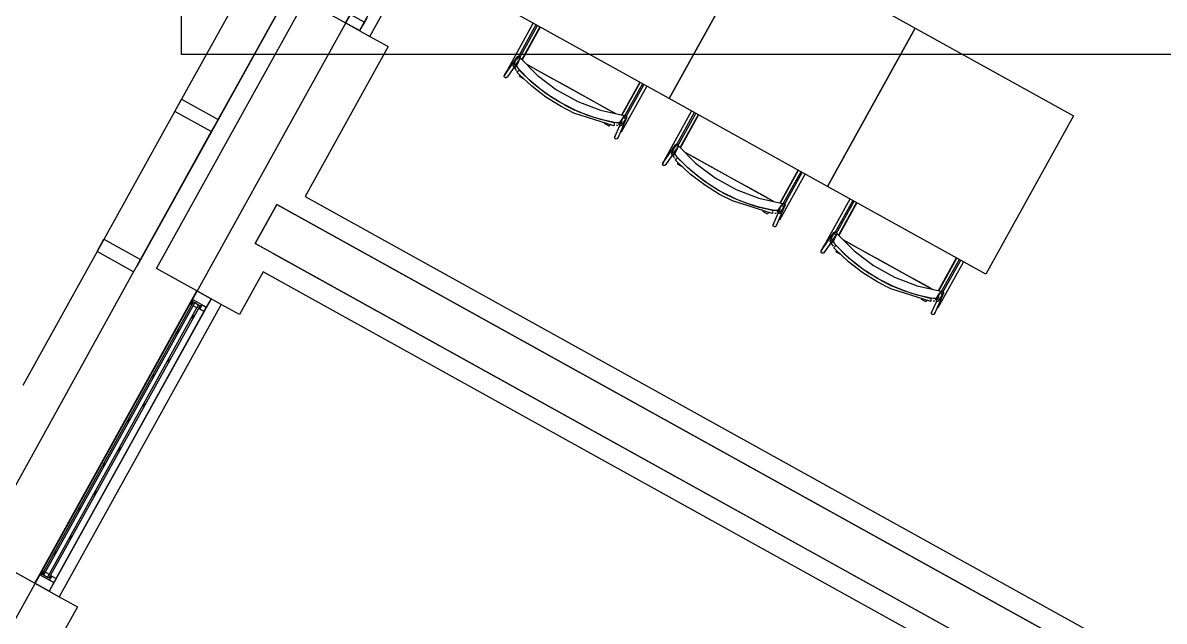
# Model space of a CAD drawing. Header units: metres. Extents: x 3.2 to 22.3, y 0.7 to 22.8.
# Drawn here: x 5.076 to 6.69, y 10.149 to 10.994 of the extents above; entities that cross this region are included whole.
import ezdxf

# ---------------------------------------------------------------- set-up
doc = ezdxf.new("R2010")
doc.units = ezdxf.units.M
for name, color, linetype in [('ARREDI', 9, 'Continuous'), ('INFISSI_VETRATE', 4, 'Continuous'), ('PARETI_STRUTTURE', 7, 'Continuous'), ('WAYFINDING_RIQUADRI', 7, 'Continuous')]:
    doc.layers.add(name, color=color, linetype=linetype)

msp = doc.modelspace()

# ---------------------------------------------------------------- linework, layer by layer
at = {"layer": 'ARREDI'}
for points in [[(5.8901, 11.235), (6.1139, 11.111), (5.9898, 10.8871), (5.766, 11.0112)], [(6.1139, 11.111), (6.3378, 10.9869), (6.2137, 10.763), (5.9898, 10.8871)], [(5.4573, 11.0471), (5.4577, 11.0469), (5.3479, 10.8489), (5.3476, 10.8491)], [(5.5592, 10.9953), (5.5524, 10.9832), (5.5325, 10.9942), (5.5426, 11.0126), (5.5438, 11.0119), (5.5403, 11.0057)], [(6.3378, 10.9869), (6.5616, 10.8628), (6.4375, 10.6389), (6.2137, 10.763)], [(5.9262, 10.8632), (5.9258, 10.8602)], [(5.3476, 10.8491), (5.3479, 10.8489), (5.2381, 10.6509), (5.2378, 10.6511)], [(6.1501, 10.7391), (6.1497, 10.7361)], [(5.3357, 10.5922), (5.3169, 10.6026), (5.3135, 10.5964), (5.3123, 10.5971), (5.3225, 10.6154), (5.3424, 10.6044)], [(6.3739, 10.615), (6.3735, 10.612)], [(5.3155, 10.6001), (5.3169, 10.5994), (5.315, 10.5959), (5.3136, 10.5967)], [(5.3169, 10.5945), (5.3194, 10.599), (5.3249, 10.5959), (5.3225, 10.5915)], [(5.3247, 10.5906), (5.3262, 10.5934), (5.328, 10.5925), (5.3264, 10.5896)], [(5.3357, 10.5922), (5.3324, 10.5863), (5.3264, 10.5896), (5.3297, 10.5956)], [(5.1201, 10.2032), (5.1134, 10.1911), (5.0934, 10.2022), (5.1035, 10.2205), (5.1047, 10.2199), (5.1013, 10.2137)], [(5.1027, 10.2162), (5.1046, 10.2196), (5.106, 10.2188), (5.1041, 10.2154)], [(5.1082, 10.2179), (5.1137, 10.2149), (5.1112, 10.2104), (5.1057, 10.2135)], [(5.1201, 10.2032), (5.114, 10.2066), (5.1173, 10.2125), (5.1234, 10.2092)], [(5.1156, 10.2135), (5.1173, 10.2125), (5.1157, 10.2097), (5.1141, 10.2106)]]:
    msp.add_lwpolyline(points, close=True, dxfattribs=at)
for points in [[(5.807, 10.9885), (5.7815, 10.9424)], [(5.7723, 10.9327), (5.774, 10.9367), (5.7747, 10.9382)], [(5.7757, 10.9429), (5.7751, 10.9434), (5.7747, 10.944), (5.7746, 10.9448), (5.7748, 10.9455), (5.775, 10.9459), (5.775, 10.946), (5.7751, 10.9462), (5.7757, 10.9466), (5.7764, 10.9468)], [(5.7784, 10.9276), (5.7768, 10.9295), (5.7755, 10.9314), (5.7747, 10.9329), (5.7746, 10.9337), (5.777, 10.9392), (5.7794, 10.9446), (5.8035, 10.9202), (5.8308, 10.8995), (5.8608, 10.8829), (5.8928, 10.8707), (5.9262, 10.8632), (5.9229, 10.8583), (5.9196, 10.8534)], [(5.7758, 10.9405), (5.7754, 10.9396)], [(5.7764, 10.9469), (5.7772, 10.9468), (5.7779, 10.9466), (5.7784, 10.9461), (5.7788, 10.9454), (5.7789, 10.9447), (5.7788, 10.9439)], [(5.7794, 10.9445), (5.7777, 10.9431)], [(5.7617, 10.9284), (5.7617, 10.9284), (5.7617, 10.9284), (5.762, 10.9282), (5.7624, 10.928)], [(5.763, 10.9277), (5.7624, 10.928)], [(5.7713, 10.9315), (5.7706, 10.9318), (5.77, 10.9323), (5.7696, 10.9329), (5.7695, 10.9337), (5.7695, 10.9337), (5.7697, 10.9344), (5.7697, 10.9345), (5.77, 10.935), (5.7706, 10.9355), (5.7713, 10.9357)], [(5.7713, 10.9357), (5.7721, 10.9357), (5.7728, 10.9354), (5.7734, 10.9349), (5.7737, 10.9343), (5.7739, 10.9336), (5.7739, 10.9336), (5.7737, 10.9329), (5.7737, 10.9327), (5.7733, 10.9322), (5.7728, 10.9318), (5.772, 10.9315)], [(5.7725, 10.929), (5.7717, 10.9304)], [(5.7718, 10.9304), (5.7725, 10.9289)], [(5.773, 10.9282), (5.7738, 10.927)], [(5.7738, 10.9271), (5.773, 10.9281)], [(5.7784, 10.9276), (5.7767, 10.9296), (5.7754, 10.9314), (5.7747, 10.9329), (5.7746, 10.9338)], [(5.7747, 10.926), (5.7754, 10.9252)], [(5.7747, 10.9246), (5.7748, 10.9247)], [(5.777, 10.9266), (5.7764, 10.9261), (5.7759, 10.9256), (5.775, 10.9249), (5.7748, 10.9247)], [(5.777, 10.9266), (5.7774, 10.9271), (5.7778, 10.9274), (5.7779, 10.9275)], [(5.8369, 10.881), (5.8227, 10.8897), (5.8069, 10.9011), (5.7921, 10.9138), (5.7784, 10.9276)], [(5.8369, 10.881), (5.8227, 10.8896), (5.8069, 10.9011), (5.7922, 10.9137), (5.7785, 10.9275)], [(5.9141, 10.8659), (5.9015, 10.8729), (5.8814, 10.884), (5.8612, 10.8952), (5.841, 10.9064), (5.8208, 10.9176), (5.8007, 10.9288), (5.7882, 10.9357)], [(5.7882, 10.9357), (5.9141, 10.8659)], [(5.7593, 10.9166), (5.7586, 10.9166), (5.7579, 10.9169), (5.7573, 10.9174), (5.7569, 10.9181), (5.7568, 10.9188), (5.7569, 10.9195), (5.7572, 10.92), (5.7572, 10.92), (5.7573, 10.9202), (5.7579, 10.9206), (5.7586, 10.9209)], [(5.7611, 10.9187), (5.761, 10.918), (5.7607, 10.9175), (5.7607, 10.9175), (5.7606, 10.9173), (5.76, 10.9169), (5.7593, 10.9166)], [(5.7789, 10.9206), (5.7785, 10.92), (5.7782, 10.9194), (5.7779, 10.919), (5.7778, 10.9187)], [(5.9236, 10.8643), (5.9488, 10.9099)], [(5.8564, 10.8709), (5.8424, 10.878)], [(5.8424, 10.878), (5.8564, 10.8709)], [(5.9123, 10.8533), (5.8933, 10.8577), (5.8748, 10.8635), (5.857, 10.8707)], [(5.9124, 10.8533), (5.8934, 10.8576), (5.8748, 10.8635), (5.857, 10.8707)], [(5.926, 10.8623), (5.9266, 10.8628), (5.9273, 10.8631), (5.928, 10.8631), (5.9287, 10.8629), (5.9293, 10.8625), (5.9298, 10.8619)], [(5.9298, 10.8619), (5.9299, 10.8611), (5.9298, 10.8604), (5.9298, 10.8602), (5.9298, 10.8601), (5.9295, 10.8597), (5.929, 10.8592), (5.9283, 10.8589), (5.9275, 10.8589), (5.9268, 10.8591)], [(6.0309, 10.8644), (6.0054, 10.8184)], [(5.9052, 10.8481), (5.9053, 10.8484), (5.9055, 10.8488), (5.9059, 10.8494), (5.9062, 10.85)], [(5.9122, 10.8509), (5.9121, 10.8501), (5.912, 10.8495), (5.9119, 10.849), (5.9118, 10.8487), (5.9118, 10.8487), (5.9118, 10.8487), (5.9119, 10.8489)], [(5.9123, 10.8516), (5.9124, 10.8522), (5.9125, 10.8527), (5.9125, 10.8529)], [(5.9196, 10.8534), (5.9188, 10.853), (5.9171, 10.8529), (5.9148, 10.853), (5.9124, 10.8533)], [(5.9196, 10.8534), (5.9189, 10.853), (5.9172, 10.8528), (5.915, 10.853), (5.9124, 10.8533)], [(5.9175, 10.8491), (5.9166, 10.849), (5.9154, 10.8491)], [(5.9167, 10.849), (5.9154, 10.8491)], [(5.9189, 10.8507), (5.919, 10.8515), (5.9192, 10.852), (5.9193, 10.8521), (5.9198, 10.8526), (5.9198, 10.8526), (5.9205, 10.8529), (5.9213, 10.8529), (5.922, 10.8527), (5.9226, 10.8523), (5.923, 10.8516)], [(5.9232, 10.8556), (5.9224, 10.8544), (5.9191, 10.8495)], [(5.923, 10.8516), (5.9232, 10.8509), (5.9231, 10.8502), (5.9228, 10.8496), (5.9228, 10.8495), (5.9223, 10.849), (5.9222, 10.849), (5.9215, 10.8487), (5.9208, 10.8487), (5.9201, 10.8489), (5.9195, 10.8494)], [(5.9132, 10.8313), (5.913, 10.832), (5.9131, 10.8328), (5.9132, 10.833), (5.9132, 10.833), (5.9134, 10.8334), (5.914, 10.834)], [(5.9172, 10.833), (5.9173, 10.8323), (5.9172, 10.8315), (5.9172, 10.8313), (5.9172, 10.8313), (5.9169, 10.8309), (5.9164, 10.8304), (5.9157, 10.8301), (5.9149, 10.83), (5.9142, 10.8302), (5.9136, 10.8307), (5.9132, 10.8313)], [(5.9212, 10.84), (5.9206, 10.8403)], [(5.9219, 10.8396), (5.9216, 10.8397), (5.9212, 10.84)], [(5.9219, 10.8396), (5.9219, 10.8396)], [(5.9951, 10.8075), (5.9944, 10.8077), (5.9939, 10.8082), (5.9935, 10.8089), (5.9934, 10.8096), (5.9934, 10.8096), (5.9935, 10.8103), (5.9936, 10.8104), (5.9939, 10.8109), (5.9945, 10.8114), (5.9952, 10.8116)], [(5.9952, 10.8116), (5.9959, 10.8116), (5.9966, 10.8113), (5.9972, 10.8108), (5.9976, 10.8102), (5.9977, 10.8095), (5.9977, 10.8095), (5.9976, 10.8088), (5.9975, 10.8086), (5.9972, 10.8081), (5.9966, 10.8077), (5.9959, 10.8074)], [(5.9961, 10.8087), (5.9979, 10.8126), (5.9986, 10.8141)], [(5.9995, 10.8188), (5.9989, 10.8193), (5.9986, 10.82), (5.9984, 10.8207), (5.9986, 10.8214), (5.9988, 10.8219), (5.9988, 10.8219), (5.999, 10.8221), (5.9996, 10.8225), (6.0003, 10.8228)], [(6.0022, 10.8035), (6.0006, 10.8054), (5.9993, 10.8073), (5.9986, 10.8088), (5.9984, 10.8097), (6.0009, 10.8151), (6.0033, 10.8205), (6.0273, 10.7961), (6.0547, 10.7754), (6.0846, 10.7588), (6.1167, 10.7466), (6.15, 10.7391), (6.1468, 10.7342), (6.1435, 10.7293)], [(6.0022, 10.8035), (6.0006, 10.8055), (5.9993, 10.8074), (5.9985, 10.8088), (5.9984, 10.8097)], [(5.9996, 10.8164), (5.9992, 10.8155)], [(6.0003, 10.8228), (6.001, 10.8228), (6.0017, 10.8225), (6.0023, 10.822), (6.0026, 10.8213), (6.0028, 10.8206), (6.0027, 10.8203)], [(6.0031, 10.8203), (6.0015, 10.819)], [(6.012, 10.8116), (6.0245, 10.8047), (6.0447, 10.7935), (6.0649, 10.7823), (6.0851, 10.7711), (6.1045, 10.7604)], [(6.012, 10.8116), (6.1379, 10.7418)], [(5.9831, 10.7925), (5.9824, 10.7926), (5.9817, 10.7928), (5.9811, 10.7933), (5.9808, 10.794), (5.9806, 10.7947), (5.9808, 10.7955), (5.981, 10.7959), (5.981, 10.7959), (5.9812, 10.7961), (5.9818, 10.7966), (5.9825, 10.7968)], [(5.985, 10.7946), (5.9848, 10.7939), (5.9846, 10.7935), (5.9846, 10.7934), (5.9844, 10.7932), (5.9839, 10.7928), (5.9831, 10.7925)], [(5.9855, 10.8043), (5.9855, 10.8043), (5.9855, 10.8043), (5.9858, 10.8041), (5.9862, 10.8039)], [(5.9868, 10.8036), (5.9863, 10.8039)], [(5.9956, 10.8063), (5.9964, 10.8048)], [(5.9963, 10.8049), (5.9956, 10.8063)], [(5.9969, 10.8041), (5.9977, 10.8029)], [(5.9976, 10.803), (5.9969, 10.8041)], [(5.9985, 10.8019), (5.9992, 10.8011)], [(6.0008, 10.8025), (6.0003, 10.802), (5.9997, 10.8015), (5.9992, 10.8011), (5.9988, 10.8008), (5.9986, 10.8006)], [(5.9986, 10.8006), (5.9986, 10.8006)], [(6.0008, 10.8025), (6.0013, 10.803), (6.0016, 10.8033), (6.0018, 10.8034)], [(6.0027, 10.7965), (6.0023, 10.7959), (6.002, 10.7953), (6.0018, 10.7949), (6.0017, 10.7947)], [(6.0608, 10.7569), (6.0465, 10.7656), (6.0307, 10.777), (6.0159, 10.7897), (6.0022, 10.8035)], [(6.0608, 10.7569), (6.0465, 10.7656), (6.0308, 10.777), (6.016, 10.7896), (6.0023, 10.8034)], [(6.1471, 10.7398), (6.1727, 10.7858)], [(6.1053, 10.7599), (6.1254, 10.7488), (6.1379, 10.7418)], [(6.0802, 10.7469), (6.0657, 10.7542)], [(6.0657, 10.7542), (6.0803, 10.7468)], [(6.1361, 10.7293), (6.1172, 10.7336), (6.0986, 10.7394), (6.0808, 10.7466)], [(6.1363, 10.7292), (6.1173, 10.7335), (6.0987, 10.7394), (6.0809, 10.7466)], [(6.1362, 10.7275), (6.1363, 10.7281), (6.1363, 10.7286), (6.1364, 10.7288)], [(6.1435, 10.7293), (6.1427, 10.7289), (6.141, 10.7288), (6.1387, 10.7289), (6.1363, 10.7292)], [(6.1435, 10.7293), (6.1427, 10.7289), (6.1411, 10.7288), (6.1388, 10.7289), (6.1363, 10.7292)], [(6.1427, 10.7267), (6.1428, 10.7274), (6.1431, 10.7279), (6.1432, 10.7281), (6.1437, 10.7286), (6.1437, 10.7286), (6.1444, 10.7288), (6.1451, 10.7289), (6.1458, 10.7286), (6.1464, 10.7282), (6.1468, 10.7276)], [(6.147, 10.7316), (6.1462, 10.7304), (6.1429, 10.7254)], [(6.1468, 10.7275), (6.147, 10.7268), (6.1469, 10.7261), (6.1467, 10.7256), (6.1466, 10.7254), (6.1461, 10.725), (6.1461, 10.7249), (6.1454, 10.7247), (6.1447, 10.7246), (6.1439, 10.7249), (6.1433, 10.7253)], [(6.1499, 10.7382), (6.1504, 10.7387), (6.1511, 10.739), (6.1519, 10.7391), (6.1526, 10.7389), (6.1532, 10.7384), (6.1536, 10.7378)], [(6.1536, 10.7378), (6.1538, 10.737), (6.1537, 10.7363), (6.1536, 10.7361), (6.1536, 10.7361), (6.1533, 10.7356), (6.1528, 10.7351), (6.1521, 10.7348), (6.1514, 10.7348), (6.1506, 10.735)], [(6.2547, 10.7403), (6.2292, 10.6943)], [(6.129, 10.7241), (6.1291, 10.7243), (6.1294, 10.7247), (6.1297, 10.7253), (6.1301, 10.7259)], [(6.136, 10.7268), (6.1359, 10.7261), (6.1358, 10.7254), (6.1357, 10.7249), (6.1357, 10.7246), (6.1357, 10.7246), (6.1357, 10.7246), (6.1357, 10.7248)], [(6.1413, 10.725), (6.1404, 10.725), (6.1392, 10.725)], [(6.1405, 10.7249), (6.1392, 10.725)], [(6.145, 10.7159), (6.1444, 10.7162)], [(6.1457, 10.7155), (6.1455, 10.7156), (6.145, 10.7159)], [(6.1458, 10.7155), (6.1458, 10.7155)], [(6.137, 10.7072), (6.1369, 10.708), (6.137, 10.7087), (6.137, 10.7089), (6.137, 10.7089), (6.1373, 10.7094), (6.1378, 10.7099)], [(6.141, 10.7089), (6.1412, 10.7082), (6.1411, 10.7074), (6.141, 10.7072), (6.141, 10.7072), (6.1408, 10.7068), (6.1402, 10.7063), (6.1395, 10.706), (6.1388, 10.7059), (6.138, 10.7062), (6.1374, 10.7066), (6.137, 10.7072)], [(6.2233, 10.6947), (6.2228, 10.6952), (6.2224, 10.6959), (6.2223, 10.6966), (6.2224, 10.6973), (6.2227, 10.6978), (6.2227, 10.6978), (6.2228, 10.698), (6.2234, 10.6984), (6.2241, 10.6987)], [(6.2261, 10.6795), (6.2245, 10.6813), (6.2232, 10.6832), (6.2224, 10.6847), (6.2223, 10.6856), (6.2247, 10.691), (6.2271, 10.6964), (6.2512, 10.672), (6.2785, 10.6513), (6.3085, 10.6347), (6.3405, 10.6225), (6.3739, 10.615), (6.3706, 10.6101), (6.3673, 10.6052)], [(6.2241, 10.6987), (6.2249, 10.6987), (6.2256, 10.6984), (6.2261, 10.6979), (6.2265, 10.6972), (6.2266, 10.6965), (6.2265, 10.6958)], [(6.2271, 10.6964), (6.2254, 10.6949)], [(6.2094, 10.6802), (6.2093, 10.6802), (6.2094, 10.6802), (6.2096, 10.6801), (6.2101, 10.6798)], [(6.2107, 10.6795), (6.2101, 10.6798)], [(6.219, 10.6834), (6.2183, 10.6836), (6.2177, 10.6841), (6.2173, 10.6848), (6.2172, 10.6855), (6.2172, 10.6856), (6.2174, 10.6862), (6.2174, 10.6863), (6.2177, 10.6868), (6.2183, 10.6873), (6.219, 10.6875)], [(6.219, 10.6875), (6.2198, 10.6875), (6.2205, 10.6873), (6.221, 10.6868), (6.2214, 10.6861), (6.2215, 10.6854), (6.2215, 10.6854), (6.2214, 10.6847), (6.2213, 10.6845), (6.221, 10.6841), (6.2204, 10.6836), (6.2197, 10.6834)], [(6.2202, 10.6808), (6.2194, 10.6823)], [(6.2194, 10.6822), (6.2202, 10.6807)], [(6.22, 10.6846), (6.2217, 10.6885), (6.2224, 10.69)], [(6.2207, 10.68), (6.2215, 10.6788)], [(6.2214, 10.6789), (6.2207, 10.68)], [(6.2261, 10.6795), (6.2244, 10.6814), (6.2231, 10.6833), (6.2224, 10.6847), (6.2223, 10.6856)], [(6.2234, 10.6923), (6.223, 10.6915)], [(6.2246, 10.6785), (6.2251, 10.6789), (6.2255, 10.6792), (6.2256, 10.6793)], [(6.2846, 10.6328), (6.2704, 10.6415), (6.2546, 10.6529), (6.2398, 10.6656), (6.226, 10.6795)], [(6.2846, 10.6328), (6.2704, 10.6415), (6.2546, 10.6529), (6.2398, 10.6655), (6.2262, 10.6793)], [(6.3618, 10.6177), (6.3492, 10.6247), (6.3291, 10.6358), (6.3089, 10.647), (6.2887, 10.6582), (6.2685, 10.6694), (6.2484, 10.6806), (6.2359, 10.6875)], [(6.2359, 10.6875), (6.3618, 10.6177)], [(6.207, 10.6685), (6.2062, 10.6685), (6.2055, 10.6688), (6.205, 10.6693), (6.2046, 10.6699), (6.2045, 10.6706), (6.2046, 10.6714), (6.2049, 10.6718), (6.2049, 10.6718), (6.205, 10.672), (6.2056, 10.6725), (6.2063, 10.6727)], [(6.2088, 10.6705), (6.2087, 10.6698), (6.2084, 10.6694), (6.2084, 10.6694), (6.2083, 10.6692), (6.2077, 10.6687), (6.207, 10.6685)], [(6.2224, 10.6779), (6.2231, 10.677)], [(6.2224, 10.6765), (6.2224, 10.6765)], [(6.2246, 10.6785), (6.2241, 10.678), (6.2235, 10.6775), (6.2227, 10.6767), (6.2225, 10.6765)], [(6.2265, 10.6725), (6.2262, 10.6718), (6.2259, 10.6712), (6.2256, 10.6708), (6.2255, 10.6706)], [(6.371, 10.6157), (6.3965, 10.6617)], [(6.3041, 10.6228), (6.2895, 10.6301)], [(6.2895, 10.6301), (6.3041, 10.6228)], [(6.3224, 10.6153), (6.3047, 10.6225)], [(6.3047, 10.6225), (6.3225, 10.6153)], [(6.3599, 10.6052), (6.341, 10.6095), (6.3229, 10.6152)], [(6.3601, 10.6051), (6.3411, 10.6095), (6.3229, 10.6152)], [(6.3737, 10.6141), (6.3743, 10.6147), (6.375, 10.6149), (6.3757, 10.615), (6.3764, 10.6148), (6.377, 10.6143), (6.3774, 10.6137)], [(6.3529, 10.6), (6.353, 10.6002), (6.3532, 10.6006), (6.3535, 10.6012), (6.3539, 10.6018)], [(6.3599, 10.6027), (6.3597, 10.602), (6.3596, 10.6013), (6.3595, 10.6008), (6.3595, 10.6005), (6.3595, 10.6005), (6.3595, 10.6005), (6.3595, 10.6007)], [(6.36, 10.6034), (6.3601, 10.6041), (6.3602, 10.6045), (6.3602, 10.6047)], [(6.3673, 10.6052), (6.3665, 10.6048), (6.3648, 10.6047), (6.3625, 10.6048), (6.3601, 10.6052)], [(6.3673, 10.6052), (6.3665, 10.6048), (6.3649, 10.6047), (6.3626, 10.6048), (6.3601, 10.6051)], [(6.3652, 10.6009), (6.3643, 10.6009), (6.363, 10.6009)], [(6.3644, 10.6009), (6.363, 10.6009)], [(6.3666, 10.6026), (6.3667, 10.6033), (6.3669, 10.6038), (6.367, 10.604), (6.3675, 10.6045), (6.3675, 10.6045), (6.3682, 10.6047), (6.3689, 10.6048), (6.3697, 10.6046), (6.3703, 10.6041), (6.3707, 10.6035)], [(6.3709, 10.6075), (6.3701, 10.6063), (6.3668, 10.6014)], [(6.3707, 10.6035), (6.3709, 10.6027), (6.3708, 10.602), (6.3705, 10.6015), (6.3704, 10.6013), (6.37, 10.6009), (6.3699, 10.6009), (6.3692, 10.6006), (6.3685, 10.6005), (6.3678, 10.6008), (6.3672, 10.6012)], [(6.3774, 10.6137), (6.3776, 10.613), (6.3775, 10.6122), (6.3774, 10.612), (6.3774, 10.612), (6.3772, 10.6116), (6.3766, 10.611), (6.3759, 10.6108), (6.3752, 10.6107), (6.3745, 10.6109)], [(6.3609, 10.5832), (6.3607, 10.5839), (6.3608, 10.5846), (6.3609, 10.5848), (6.3609, 10.5849), (6.3611, 10.5853), (6.3617, 10.5858)], [(6.3648, 10.5848), (6.365, 10.5841), (6.3649, 10.5834), (6.3648, 10.5831), (6.3648, 10.5831), (6.3646, 10.5827), (6.3641, 10.5822), (6.3634, 10.5819), (6.3626, 10.5819), (6.3619, 10.5821), (6.3613, 10.5825), (6.3609, 10.5831)], [(6.3689, 10.5918), (6.3683, 10.5921)], [(6.3696, 10.5914), (6.3693, 10.5916), (6.3689, 10.5918)], [(6.3696, 10.5914), (6.3696, 10.5914)]]:
    msp.add_lwpolyline(points, dxfattribs=at)
at = {"layer": 'INFISSI_VETRATE'}
for points in [[(5.3203, 10.5826), (5.3142, 10.5766)], [(5.298, 10.5604), (5.292, 10.5543)], [(5.2856, 10.5201), (5.2796, 10.5141)], [(5.2634, 10.4979), (5.2573, 10.4919)], [(5.251, 10.4577), (5.2449, 10.4516)], [(5.2288, 10.4354), (5.2227, 10.4294)], [(5.2164, 10.3952), (5.2103, 10.3891)], [(5.1941, 10.373), (5.1881, 10.3669)], [(5.1817, 10.3327), (5.1757, 10.3267)], [(5.1595, 10.3105), (5.1535, 10.3044)], [(5.1471, 10.2703), (5.141, 10.2642)], [(5.1249, 10.248), (5.1188, 10.242)]]:
    msp.add_lwpolyline(points, dxfattribs=at)
at = {"layer": 'PARETI_STRUTTURE'}
for points in [[(3.2389, 6.8567), (11.0022, 20.8613)], [(5.5669, 10.9751), (8.2097, 15.7426)], [(5.4057, 11.0758), (5.2959, 10.8777)], [(5.4526, 11.0385), (5.3523, 10.8577)], [(5.3225, 10.6154), (5.2653, 10.6471), (5.4753, 11.0259), (5.5325, 10.9942)], [(5.5325, 10.9942), (5.5669, 10.9751)], [(5.5625, 11.0013), (5.5524, 10.9832)], [(5.7617, 10.9284), (5.7978, 10.9936)], [(5.8016, 10.9915), (5.7744, 10.9425)], [(5.7778, 10.9435), (5.8037, 10.9903)], [(5.8075, 10.9882), (5.7819, 10.942)], [(5.5669, 10.9751), (5.5927, 10.9608), (5.4753, 10.749)], [(5.7572, 10.92), (5.775, 10.9459)], [(5.7786, 10.9435), (5.7607, 10.9175)], [(5.7748, 10.9452), (5.7697, 10.9345)], [(5.7787, 10.9433), (5.7786, 10.9432), (5.7785, 10.9431), (5.7785, 10.9429), (5.7784, 10.9428), (5.7784, 10.9427), (5.7783, 10.9426), (5.7783, 10.9425), (5.7782, 10.9424), (5.7782, 10.9422), (5.7781, 10.9421), (5.778, 10.942), (5.778, 10.9419), (5.7779, 10.9418), (5.7779, 10.9416), (5.7778, 10.9415), (5.7778, 10.9414), (5.7777, 10.9413), (5.7776, 10.9412), (5.7776, 10.941), (5.7775, 10.9409), (5.7775, 10.9408), (5.7774, 10.9407), (5.7774, 10.9406), (5.7773, 10.9404), (5.7773, 10.9403), (5.7771, 10.9401), (5.7771, 10.94), (5.777, 10.9399), (5.777, 10.9397), (5.7769, 10.9396), (5.7769, 10.9395), (5.7768, 10.9394), (5.7768, 10.9393), (5.7767, 10.9391), (5.7766, 10.939), (5.7766, 10.9389), (5.7765, 10.9388), (5.7764, 10.9385), (5.7764, 10.9384), (5.7763, 10.9383), (5.7762, 10.9382), (5.7762, 10.9381), (5.7761, 10.938), (5.7761, 10.9378), (5.776, 10.9377), (5.776, 10.9376), (5.7759, 10.9375), (5.7759, 10.9374), (5.7758, 10.9373), (5.7757, 10.937), (5.7756, 10.9369), (5.7756, 10.9368), (5.7755, 10.9367), (5.7755, 10.9365), (5.7754, 10.9364), (5.7754, 10.9363), (5.7753, 10.9362), (5.7752, 10.9361), (5.7752, 10.9359), (5.7751, 10.9358), (5.7751, 10.9357), (5.775, 10.9355), (5.7749, 10.9354), (5.7749, 10.9352), (5.7748, 10.9351), (5.7747, 10.935), (5.7747, 10.9349), (5.7746, 10.9348), (5.7746, 10.9346), (5.7745, 10.9345), (5.7745, 10.9344), (5.7744, 10.9343), (5.7743, 10.9342), (5.7742, 10.9339), (5.7742, 10.9338), (5.7741, 10.9337), (5.7741, 10.9336), (5.774, 10.9334), (5.774, 10.9333), (5.7739, 10.9332), (5.7738, 10.9331), (5.7738, 10.933), (5.7737, 10.9329), (5.7737, 10.9327), (5.7737, 10.9327)], [(5.757, 10.9198), (5.7576, 10.921), (5.7584, 10.9224), (5.7599, 10.9252), (5.7617, 10.9284)], [(5.7731, 10.935), (5.774, 10.9367)], [(5.8373, 10.8758), (5.8158, 10.8892), (5.7957, 10.9046), (5.7773, 10.9219), (5.7747, 10.9246)], [(5.8394, 10.8796), (5.8368, 10.881), (5.8157, 10.8945), (5.796, 10.9101), (5.778, 10.9275)], [(5.784, 10.9153), (5.7778, 10.9187)], [(5.9229, 10.8643), (5.9483, 10.9101)], [(5.9521, 10.908), (5.9259, 10.8607)], [(5.9287, 10.8607), (5.9543, 10.9068)], [(5.9581, 10.9047), (5.9219, 10.8396)], [(5.2959, 10.8778), (5.1861, 10.6797)], [(5.9118, 10.8487), (5.8553, 10.8667), (5.8373, 10.8758)], [(5.9125, 10.8529), (5.9096, 10.8535), (5.8854, 10.8598), (5.8619, 10.8686), (5.8394, 10.8796)], [(5.9297, 10.8602), (5.9172, 10.8313)], [(5.9256, 10.8619), (5.9192, 10.852)], [(5.9228, 10.8496), (5.9229, 10.8497), (5.9233, 10.8504), (5.9234, 10.8505), (5.924, 10.8515), (5.9241, 10.8516), (5.9247, 10.8525), (5.9247, 10.8526), (5.9248, 10.8527), (5.9254, 10.8536), (5.9254, 10.8537), (5.926, 10.8546), (5.9261, 10.8547), (5.9262, 10.8548), (5.9268, 10.8558), (5.9269, 10.8559), (5.9274, 10.8567), (5.9274, 10.8568), (5.9275, 10.8569), (5.9276, 10.857), (5.9281, 10.8579), (5.9282, 10.858), (5.9286, 10.8587), (5.9287, 10.8588), (5.9288, 10.859), (5.9289, 10.8591), (5.9292, 10.8595), (5.9298, 10.8602)], [(5.9254, 10.8609), (5.9258, 10.8619)], [(5.9271, 10.8579), (5.9286, 10.8605)], [(5.9855, 10.8043), (6.0216, 10.8695)], [(6.0254, 10.8674), (5.9983, 10.8185)], [(6.0016, 10.8194), (6.0276, 10.8662)], [(6.0314, 10.8641), (6.0058, 10.8179)], [(5.3428, 10.8405), (5.2426, 10.6597)], [(5.9052, 10.8481), (5.8985, 10.8518)], [(5.9132, 10.833), (5.9203, 10.8493)], [(5.9209, 10.8508), (5.9228, 10.855)], [(5.922, 10.8537), (5.9215, 10.8528)], [(5.981, 10.7959), (5.9988, 10.8219)], [(6.0024, 10.8194), (5.9846, 10.7934)], [(5.9986, 10.8211), (5.9936, 10.8104)], [(5.997, 10.811), (5.9979, 10.8126)], [(6.0025, 10.8192), (6.0024, 10.8191), (6.0024, 10.819), (6.0023, 10.8189), (6.0023, 10.8187), (6.0022, 10.8186), (6.0022, 10.8185), (6.0021, 10.8184), (6.0021, 10.8183), (6.002, 10.8181), (6.0019, 10.818), (6.0019, 10.8179), (6.0018, 10.8178), (6.0018, 10.8177), (6.0017, 10.8175), (6.0017, 10.8174), (6.0016, 10.8173), (6.0015, 10.8172), (6.0015, 10.8171), (6.0014, 10.817), (6.0014, 10.8168), (6.0013, 10.8167), (6.0013, 10.8166), (6.0012, 10.8165), (6.0012, 10.8164), (6.0011, 10.8163), (6.001, 10.816), (6.0009, 10.8159), (6.0009, 10.8158), (6.0008, 10.8157), (6.0008, 10.8155), (6.0007, 10.8154), (6.0007, 10.8153), (6.0006, 10.8152), (6.0005, 10.8151), (6.0005, 10.8149), (6.0004, 10.8148), (6.0004, 10.8147), (6.0003, 10.8145), (6.0002, 10.8144), (6.0002, 10.8142), (6.0001, 10.8141), (6, 10.814), (6, 10.8139), (5.9999, 10.8138), (5.9999, 10.8136), (5.9998, 10.8135), (5.9998, 10.8134), (5.9997, 10.8133), (5.9996, 10.8132), (5.9995, 10.8129), (5.9995, 10.8128), (5.9994, 10.8127), (5.9994, 10.8126), (5.9993, 10.8124), (5.9993, 10.8123), (5.9992, 10.8122), (5.9991, 10.8121), (5.9991, 10.812), (5.999, 10.8119), (5.999, 10.8117), (5.9989, 10.8116), (5.9988, 10.8114), (5.9988, 10.8113), (5.9987, 10.8111), (5.9986, 10.811), (5.9986, 10.8109), (5.9985, 10.8108), (5.9985, 10.8107), (5.9984, 10.8106), (5.9983, 10.8104), (5.9983, 10.8103), (5.9982, 10.8102), (5.9982, 10.8101), (5.9981, 10.8098), (5.998, 10.8097), (5.998, 10.8096), (5.9979, 10.8095), (5.9978, 10.8094), (5.9978, 10.8093), (5.9977, 10.8091), (5.9977, 10.809), (5.9976, 10.8089), (5.9976, 10.8088), (5.9975, 10.8087), (5.9975, 10.8086)], [(5.9808, 10.7957), (5.9815, 10.7969), (5.9822, 10.7983), (5.9838, 10.8012), (5.9855, 10.8043)], [(6.0611, 10.7517), (6.0396, 10.7651), (6.0196, 10.7805), (6.0012, 10.7978), (5.9986, 10.8006)], [(6.0079, 10.7912), (6.0016, 10.7946)], [(6.0632, 10.7555), (6.0607, 10.7569), (6.0395, 10.7704), (6.0199, 10.786), (6.0018, 10.8034)], [(6.1819, 10.7807), (6.1458, 10.7155)], [(6.1466, 10.7399), (6.1722, 10.786)], [(6.1759, 10.7839), (6.1497, 10.7366)], [(6.1525, 10.7366), (6.1781, 10.7827)], [(5.4753, 10.749), (7.6662, 9.5345)], [(6.1356, 10.7246), (6.0792, 10.7426), (6.0611, 10.7517)], [(6.1364, 10.7288), (6.1335, 10.7294), (6.1092, 10.7358), (6.0857, 10.7445), (6.0632, 10.7555)], [(6.2093, 10.6802), (6.2455, 10.7454)], [(7.6214, 9.4536), (5.4046, 10.6824), (5.4352, 10.7375), (7.6519, 9.5087)], [(5.4352, 10.7375), (5.4046, 10.6824)], [(5.461, 10.7232), (5.4352, 10.7375)], [(6.129, 10.724), (6.1223, 10.7277)], [(6.1536, 10.7361), (6.141, 10.7072)], [(6.1494, 10.7378), (6.1431, 10.7279)], [(6.1448, 10.7267), (6.1466, 10.731)], [(6.1458, 10.7296), (6.1453, 10.7287)], [(6.1467, 10.7256), (6.1467, 10.7256), (6.1472, 10.7263), (6.1472, 10.7264), (6.1473, 10.7265), (6.1479, 10.7275), (6.148, 10.7276), (6.1485, 10.7284), (6.1486, 10.7285), (6.1487, 10.7286), (6.1493, 10.7296), (6.1494, 10.7297), (6.1498, 10.7305), (6.1499, 10.7306), (6.15, 10.7307), (6.1501, 10.7308), (6.1506, 10.7317), (6.1507, 10.7318), (6.1512, 10.7326), (6.1513, 10.7327), (6.1513, 10.7328), (6.1514, 10.7329), (6.152, 10.7339), (6.1521, 10.734), (6.1525, 10.7347), (6.1526, 10.7348), (6.1527, 10.7349), (6.1528, 10.735), (6.153, 10.7354), (6.1536, 10.7361)], [(6.1492, 10.7368), (6.1496, 10.7378)], [(6.151, 10.7338), (6.1524, 10.7364)], [(6.2493, 10.7433), (6.2221, 10.6944)], [(6.2255, 10.6953), (6.2514, 10.7421)], [(6.2552, 10.74), (6.2296, 10.6938)], [(7.6662, 9.5345), (7.6519, 9.5087), (5.461, 10.7232)], [(6.137, 10.7089), (6.1441, 10.7252)], [(6.2049, 10.6718), (6.2227, 10.6978)], [(6.2262, 10.6953), (6.2084, 10.6694)], [(6.2224, 10.697), (6.2174, 10.6864)], [(5.1861, 10.6797), (5.0764, 10.4817)], [(5.4046, 10.6824), (5.4305, 10.6681)], [(6.2047, 10.6716), (6.2053, 10.6728), (6.206, 10.6742), (6.2076, 10.6771), (6.2093, 10.6802)], [(6.2208, 10.6869), (6.2217, 10.6885)], [(6.2263, 10.6951), (6.2263, 10.695), (6.2262, 10.6949), (6.2262, 10.6948), (6.2261, 10.6947), (6.2261, 10.6945), (6.226, 10.6944), (6.226, 10.6943), (6.2259, 10.6942), (6.2258, 10.6941), (6.2258, 10.6939), (6.2257, 10.6938), (6.2257, 10.6937), (6.2256, 10.6936), (6.2256, 10.6935), (6.2255, 10.6934), (6.2254, 10.6932), (6.2254, 10.6931), (6.2253, 10.693), (6.2253, 10.6929), (6.2252, 10.6928), (6.2252, 10.6926), (6.2251, 10.6925), (6.2251, 10.6924), (6.225, 10.6923), (6.2249, 10.6922), (6.2248, 10.6919), (6.2248, 10.6918), (6.2247, 10.6917), (6.2247, 10.6916), (6.2246, 10.6914), (6.2246, 10.6913), (6.2245, 10.6912), (6.2244, 10.6911), (6.2244, 10.691), (6.2243, 10.6909), (6.2243, 10.6907), (6.2242, 10.6906), (6.2241, 10.6904), (6.2241, 10.6903), (6.224, 10.6901), (6.2239, 10.69), (6.2239, 10.6899), (6.2238, 10.6898), (6.2238, 10.6897), (6.2237, 10.6896), (6.2236, 10.6894), (6.2236, 10.6893), (6.2235, 10.6892), (6.2235, 10.6891), (6.2234, 10.6888), (6.2233, 10.6887), (6.2233, 10.6886), (6.2232, 10.6885), (6.2231, 10.6884), (6.2231, 10.6883), (6.223, 10.6881), (6.223, 10.688), (6.2229, 10.6879), (6.2229, 10.6878), (6.2228, 10.6877), (6.2228, 10.6875), (6.2226, 10.6873), (6.2226, 10.6872), (6.2225, 10.6871), (6.2225, 10.6869), (6.2224, 10.6868), (6.2224, 10.6867), (6.2223, 10.6866), (6.2222, 10.6865), (6.2222, 10.6864), (6.2221, 10.6862), (6.222, 10.686), (6.222, 10.6859), (6.2219, 10.6858), (6.2219, 10.6856), (6.2218, 10.6855), (6.2217, 10.6854), (6.2217, 10.6853), (6.2216, 10.6852), (6.2216, 10.685), (6.2215, 10.6849), (6.2215, 10.6848), (6.2214, 10.6847), (6.2214, 10.6846), (6.2213, 10.6845)], [(6.287, 10.6314), (6.2845, 10.6328), (6.2634, 10.6463), (6.2437, 10.6619), (6.2257, 10.6794)], [(5.4304, 10.6681), (7.6764, 9.4231)], [(6.2849, 10.6276), (6.2635, 10.641), (6.2434, 10.6564), (6.225, 10.6737), (6.2224, 10.6765)], [(6.2317, 10.6671), (6.2255, 10.6705)], [(6.4057, 10.6566), (6.3696, 10.5914)], [(6.3704, 10.6158), (6.396, 10.662)], [(6.3998, 10.6599), (6.3736, 10.6125)], [(6.3764, 10.6125), (6.402, 10.6587)], [(5.4161, 10.6423), (5.3827, 10.582), (5.3569, 10.5963), (5.1278, 10.1831)], [(5.2339, 10.6441), (5.128, 10.4531)], [(7.7023, 9.4087), (7.688, 9.3829), (5.4161, 10.6423)], [(6.3602, 10.6048), (6.3573, 10.6053), (6.3331, 10.6117), (6.3096, 10.6204), (6.287, 10.6314)], [(5.2079, 10.4088), (5.3225, 10.6154)], [(5.3569, 10.5963), (5.3225, 10.6154)], [(6.3595, 10.6005), (6.303, 10.6185), (6.2849, 10.6276)], [(5.3424, 10.6044), (5.3324, 10.5863)], [(6.3528, 10.5999), (6.3462, 10.6036)], [(6.3609, 10.5848), (6.368, 10.6011)], [(6.3774, 10.612), (6.3648, 10.5831)], [(6.3732, 10.6137), (6.3669, 10.6038)], [(6.3686, 10.6026), (6.3705, 10.6069)], [(6.3697, 10.6055), (6.3692, 10.6046)], [(6.3705, 10.6015), (6.3706, 10.6015), (6.371, 10.6022), (6.3711, 10.6023), (6.3717, 10.6033), (6.3718, 10.6034), (6.3723, 10.6043), (6.3724, 10.6044), (6.3725, 10.6045), (6.373, 10.6054), (6.3731, 10.6055), (6.3737, 10.6064), (6.3738, 10.6065), (6.3738, 10.6066), (6.3745, 10.6076), (6.3745, 10.6077), (6.375, 10.6085), (6.3751, 10.6086), (6.3752, 10.6087), (6.3753, 10.6088), (6.3758, 10.6097), (6.3759, 10.6098), (6.3764, 10.6106), (6.3765, 10.6107), (6.3765, 10.6108), (6.3766, 10.6109), (6.3769, 10.6114), (6.3774, 10.612)], [(6.373, 10.6127), (6.3735, 10.6137)], [(6.3748, 10.6097), (6.3763, 10.6123)], [(5.3123, 10.5971), (5.1035, 10.2205), (5.0942, 10.2037)], [(5.1035, 10.2205), (5.3123, 10.5971)], [(5.1112, 10.2104), (5.3249, 10.5959), (5.327, 10.5948), (5.1133, 10.2093)], [(5.3324, 10.5863), (5.1234, 10.2092)], [(5.3323, 10.586), (5.1235, 10.2094)], [(5.128, 10.4531), (5.023, 10.2637)], [(5.0934, 10.2022), (5.2079, 10.4088)], [(4.7736, 9.6254), (4.7165, 9.6571), (5.0362, 10.2339), (5.0934, 10.2022)], [(5.0934, 10.2022), (5.1278, 10.1831)], [(5.1234, 10.2092), (5.1134, 10.1911)], [(5.1278, 10.1831), (5.1536, 10.1688), (4.8339, 9.5919), (4.8081, 9.6063), (4.579, 9.193)]]:
    msp.add_lwpolyline(points, dxfattribs=at)
for points in [[(5.7615, 11.4075), (5.7815, 11.3964), (5.5524, 10.9832), (5.5324, 10.9942)], [(5.3007, 10.8864), (5.3523, 10.8577), (5.3428, 10.8405), (5.2911, 10.8691)], [(5.1909, 10.6883), (5.2426, 10.6597), (5.233, 10.6425), (5.1814, 10.6711)], [(5.3225, 10.6154), (5.3424, 10.6044), (5.1134, 10.1911), (5.0934, 10.2022)], [(5.1057, 10.2135), (5.1037, 10.2146), (5.3174, 10.6001), (5.3194, 10.599)], [(5.3174, 10.6001), (5.3194, 10.599), (5.1057, 10.2135), (5.1037, 10.2146)], [(5.1112, 10.2104), (5.3249, 10.5959), (5.327, 10.5948), (5.1133, 10.2093)]]:
    msp.add_lwpolyline(points, close=True, dxfattribs=at)
at = {"layer": 'WAYFINDING_RIQUADRI'}
msp.add_lwpolyline([(5.3, 10.95), (8.5, 10.95), (8.5, 11.45), (5.3, 11.45)], close=True, dxfattribs=at)

doc.saveas('drawing.dxf')
